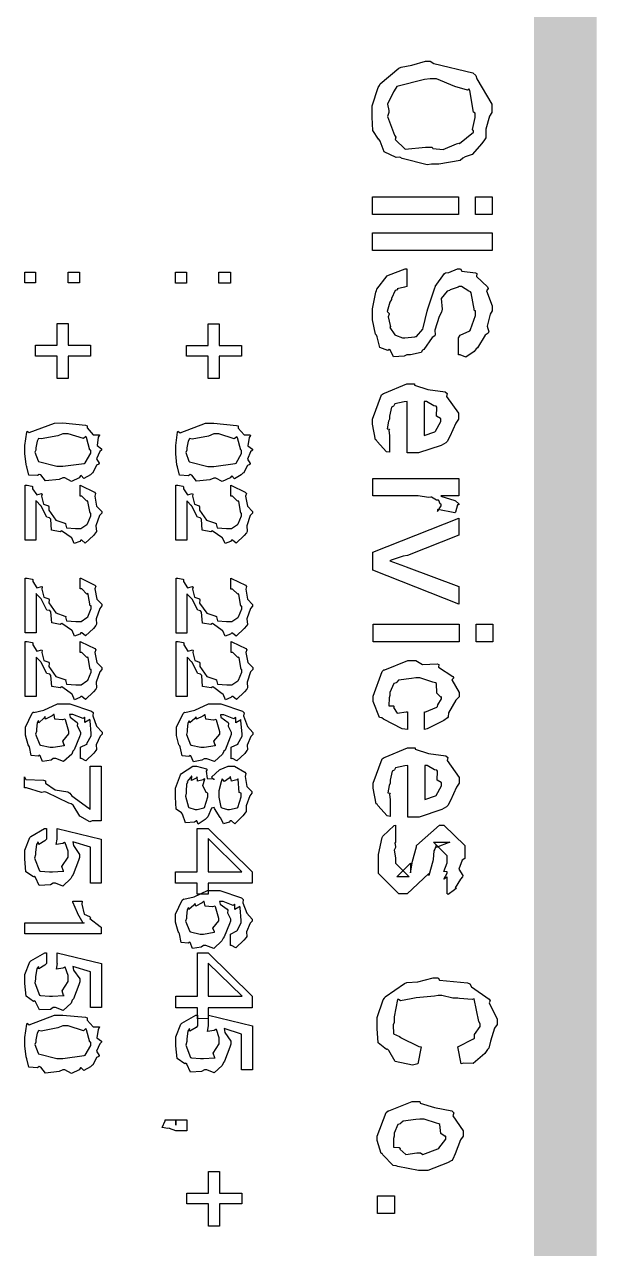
# Model space of a CAD drawing. Extents: x 0.1 to 11.6, y 0.3 to 16.2.
# Drawn here: x 1.7051 to 1.8883, y 0.8572 to 1.2494 of the extents above; entities that cross this region are included whole.
import ezdxf

# ---------------------------------------------------------------- set-up
doc = ezdxf.new("R2010")
doc.units = 0
doc.header["$MEASUREMENT"] = 0

msp = doc.modelspace()

# ---------------------------------------------------------------- linework, layer by layer
at = {"color": 0, "const_width": 0.02}
msp.add_lwpolyline([(1.87831, 0.513346), (1.87831, 4.18001)], dxfattribs=at)
at = {"color": 0}
for points in [[(1.83507, 1.23768), (1.83621, 1.23698), (1.84874, 1.23389), (1.84961, 1.23313), (1.84999, 1.23204), (1.85482, 1.2239), (1.85482, 1.22119), (1.854, 1.22011), (1.85286, 1.21593), (1.85281, 1.21316), (1.85243, 1.21251), (1.85157, 1.21126), (1.84847, 1.20774), (1.84619, 1.20698), (1.84549, 1.20665), (1.84463, 1.20589), (1.83778, 1.2047), (1.8355, 1.2047), (1.8341, 1.20443), (1.82607, 1.20654), (1.82531, 1.20687), (1.82411, 1.20682), (1.82032, 1.20866), (1.81896, 1.21208), (1.81858, 1.21273), (1.81847, 1.21273), (1.81668, 1.21544), (1.8164, 1.21978), (1.8164, 1.22119), (1.8164, 1.22336), (1.81836, 1.22922), (1.81879, 1.22987), (1.81901, 1.23047), (1.82497, 1.23541), (1.82574, 1.23573), (1.82574, 1.23573), (1.82915, 1.23638), (1.83356, 1.23768), (1.83507, 1.23768)], [(1.83507, 1.23204), (1.83317, 1.23182), (1.82433, 1.22955), (1.824, 1.229), (1.82324, 1.22781), (1.8214, 1.22385), (1.82183, 1.2219), (1.82183, 1.22119), (1.82135, 1.21994), (1.82362, 1.21392), (1.824, 1.21338), (1.82383, 1.21257), (1.82704, 1.20947), (1.83356, 1.21012), (1.83572, 1.21012), (1.83583, 1.20974), (1.83919, 1.20942), (1.84343, 1.21121), (1.84418, 1.21142), (1.8444, 1.21126), (1.8489, 1.2149), (1.84896, 1.21533), (1.84864, 1.21577), (1.84939, 1.21967), (1.84939, 1.22098), (1.84896, 1.2213), (1.84776, 1.22824), (1.84744, 1.22879), (1.84694, 1.22835), (1.84293, 1.2296), (1.83703, 1.23204), (1.83507, 1.23204)], [(1.81651, 1.19423), (1.84407, 1.19423), (1.84407, 1.18858), (1.81651, 1.18858), (1.81651, 1.19423)], [(1.8495, 1.19423), (1.85493, 1.19423), (1.85493, 1.18858), (1.8495, 1.18858), (1.8495, 1.19423)], [(1.81651, 1.18267), (1.85493, 1.18267), (1.85493, 1.17703), (1.81651, 1.17703), (1.81651, 1.18267)], [(1.70514, 1.17008), (1.70861, 1.17008), (1.70861, 1.16661), (1.70514, 1.16661), (1.70514, 1.17008)], [(1.71903, 1.17008), (1.72271, 1.17008), (1.72271, 1.16661), (1.71903, 1.16661), (1.71903, 1.17008)], [(1.75347, 1.17003), (1.75694, 1.17003), (1.75694, 1.16656), (1.75347, 1.16656), (1.75347, 1.17003)], [(1.76736, 1.17003), (1.77106, 1.17003), (1.77106, 1.16656), (1.76736, 1.16656), (1.76736, 1.17003)], [(1.82758, 1.17111), (1.82758, 1.16547), (1.82676, 1.16531), (1.82443, 1.16477), (1.82454, 1.16444), (1.82454, 1.16439), (1.82383, 1.16417), (1.82269, 1.16167), (1.8226, 1.16135), (1.82215, 1.16043), (1.82129, 1.1575), (1.82194, 1.15685), (1.82194, 1.15658), (1.82156, 1.15581), (1.82226, 1.15299), (1.82237, 1.15267), (1.82215, 1.15234), (1.82374, 1.15001), (1.82389, 1.14985), (1.82389, 1.14985), (1.82617, 1.14898), (1.82693, 1.14898), (1.82693, 1.14898), (1.83014, 1.14936), (1.8304, 1.14941), (1.83062, 1.14947), (1.83263, 1.15186), (1.83279, 1.15223), (1.83279, 1.15223), (1.8341, 1.15755), (1.83431, 1.15831), (1.83431, 1.15831), (1.83649, 1.16509), (1.83669, 1.16547), (1.83664, 1.16553), (1.83963, 1.1696), (1.83996, 1.16981), (1.83996, 1.16981), (1.84104, 1.16992), (1.84381, 1.17112), (1.84472, 1.17111), (1.84517, 1.17041), (1.8495, 1.16987), (1.84993, 1.1696), (1.84983, 1.16873), (1.8534, 1.16537), (1.85362, 1.16482), (1.85303, 1.16412), (1.85493, 1.15929), (1.85493, 1.15766), (1.85422, 1.15663), (1.85325, 1.15272), (1.85379, 1.15093), (1.85362, 1.1505), (1.8526, 1.14985), (1.85015, 1.14583), (1.84972, 1.14551), (1.84912, 1.14469), (1.8464, 1.14285), (1.84463, 1.14361), (1.84407, 1.14355), (1.84407, 1.14898), (1.84407, 1.14898), (1.84463, 1.14985), (1.84776, 1.15126), (1.84799, 1.15158), (1.84793, 1.15169), (1.8495, 1.1562), (1.8495, 1.15766), (1.84928, 1.15766), (1.84819, 1.16341), (1.84799, 1.16374), (1.84739, 1.16395), (1.84506, 1.16547), (1.84429, 1.16547), (1.84397, 1.16526), (1.84142, 1.16439), (1.84125, 1.16417), (1.84044, 1.16395), (1.83854, 1.16162), (1.83886, 1.1582), (1.83865, 1.15723), (1.83794, 1.15592), (1.83649, 1.15147), (1.83664, 1.14996), (1.83649, 1.14963), (1.83572, 1.14909), (1.83296, 1.14534), (1.83257, 1.14507), (1.83214, 1.14431), (1.82872, 1.14355), (1.82758, 1.14355), (1.82667, 1.14312), (1.82324, 1.14296), (1.82237, 1.14502), (1.82194, 1.14529), (1.8215, 1.14502), (1.8189, 1.14594), (1.81803, 1.14936), (1.81782, 1.14985), (1.81749, 1.15023), (1.81651, 1.15484), (1.81651, 1.15636), (1.81651, 1.15831), (1.8176, 1.16363), (1.81782, 1.16417), (1.81793, 1.16461), (1.82129, 1.16889), (1.82172, 1.16916), (1.82172, 1.16916), (1.82704, 1.17112), (1.82758, 1.17111)], [(1.70865, 1.14665), (1.7156, 1.14665), (1.7156, 1.15359), (1.71907, 1.15359), (1.71907, 1.14665), (1.72624, 1.14665), (1.72624, 1.14318), (1.71907, 1.14318), (1.71907, 1.13602), (1.7156, 1.13602), (1.7156, 1.14318), (1.70865, 1.14318), (1.70865, 1.14665)], [(1.757, 1.14659), (1.76394, 1.14659), (1.76394, 1.15354), (1.76742, 1.15353), (1.76742, 1.14659), (1.77458, 1.14659), (1.77458, 1.14312), (1.76742, 1.14312), (1.76742, 1.13596), (1.76394, 1.13596), (1.76394, 1.14312), (1.757, 1.14312), (1.757, 1.14659)], [(1.822, 1.11778), (1.822, 1.11236), (1.82107, 1.11252), (1.81808, 1.11583), (1.81787, 1.11626), (1.81754, 1.11637), (1.81657, 1.12137), (1.81657, 1.12299), (1.81657, 1.12299), (1.81944, 1.13075), (1.82004, 1.13124), (1.82036, 1.13129), (1.82758, 1.13428), (1.83003, 1.13428), (1.83003, 1.13384), (1.83425, 1.13248), (1.83979, 1.13178), (1.84044, 1.13124), (1.84022, 1.13026), (1.84412, 1.12484), (1.84412, 1.12299), (1.84326, 1.12174), (1.84136, 1.11746), (1.84044, 1.11578), (1.84, 1.1154), (1.83854, 1.11458), (1.83132, 1.11214), (1.82894, 1.11214), (1.82861, 1.11214), (1.82785, 1.11214), (1.82764, 1.11214), (1.82764, 1.12863), (1.82667, 1.12853), (1.82374, 1.12793), (1.8234, 1.12728), (1.82329, 1.12712), (1.8226, 1.12679), (1.822, 1.12397), (1.822, 1.12299), (1.82172, 1.12229), (1.82129, 1.11985), (1.822, 1.11979), (1.822, 1.11974), (1.82178, 1.11936), (1.822, 1.11778), (1.822, 1.11778)], [(1.83306, 1.12863), (1.83306, 1.11778), (1.83306, 1.11778), (1.83653, 1.11892), (1.83675, 1.11909), (1.83675, 1.11909), (1.83849, 1.12218), (1.83849, 1.12321), (1.83838, 1.12315), (1.83708, 1.12392), (1.83718, 1.12684), (1.83697, 1.12712), (1.83615, 1.12728), (1.83382, 1.12863), (1.83306, 1.12863)], [(1.71739, 1.12175), (1.71739, 1.12175), (1.72461, 1.12104), (1.72521, 1.12088), (1.72521, 1.12017), (1.72711, 1.118), (1.72906, 1.118), (1.72911, 1.11784), (1.72868, 1.11719), (1.72831, 1.11448), (1.72976, 1.11344), (1.72976, 1.11306), (1.72917, 1.11258), (1.72819, 1.11024), (1.729, 1.10883), (1.72889, 1.10851), (1.72819, 1.10818), (1.72694, 1.10574), (1.72672, 1.10568), (1.72618, 1.10514), (1.72407, 1.10395), (1.72319, 1.10487), (1.72304, 1.10482), (1.7226, 1.10422), (1.72011, 1.10303), (1.71804, 1.10417), (1.71739, 1.10417), (1.71615, 1.10362), (1.71186, 1.10319), (1.71035, 1.10509), (1.70979, 1.10525), (1.70925, 1.10487), (1.70643, 1.10503), (1.70578, 1.10775), (1.70568, 1.10807), (1.70557, 1.1084), (1.70524, 1.11193), (1.70524, 1.11306), (1.70524, 1.11458), (1.70578, 1.11882), (1.70589, 1.11914), (1.7066, 1.11865), (1.71468, 1.12174), (1.71739, 1.12175)], [(1.71739, 1.11827), (1.71571, 1.11762), (1.71039, 1.11664), (1.70958, 1.11681), (1.70958, 1.11675), (1.70915, 1.11594), (1.70871, 1.11382), (1.70871, 1.11306), (1.70844, 1.11236), (1.70942, 1.10959), (1.70958, 1.10938), (1.70958, 1.10938), (1.71544, 1.10786), (1.71739, 1.10786), (1.71739, 1.10786), (1.72424, 1.10878), (1.72456, 1.10894), (1.72456, 1.10894), (1.72629, 1.11203), (1.72629, 1.11306), (1.72601, 1.11306), (1.72499, 1.11708), (1.72478, 1.1174), (1.72396, 1.11675), (1.71903, 1.11827), (1.71739, 1.11827)], [(1.76574, 1.12169), (1.76574, 1.12169), (1.77294, 1.12098), (1.77354, 1.12082), (1.77354, 1.12012), (1.77544, 1.11795), (1.7774, 1.11795), (1.77746, 1.11778), (1.77701, 1.11713), (1.77664, 1.11442), (1.7781, 1.11339), (1.7781, 1.11301), (1.7775, 1.11252), (1.77653, 1.11019), (1.77735, 1.10878), (1.77724, 1.10845), (1.77653, 1.10813), (1.77528, 1.10568), (1.77507, 1.10563), (1.77453, 1.10509), (1.7724, 1.1039), (1.77154, 1.10482), (1.77138, 1.10476), (1.77094, 1.10417), (1.76844, 1.10297), (1.76639, 1.10411), (1.76574, 1.10411), (1.76449, 1.10357), (1.76019, 1.10314), (1.75868, 1.10503), (1.75814, 1.1052), (1.7576, 1.10482), (1.75478, 1.10498), (1.75412, 1.10769), (1.75401, 1.10802), (1.7539, 1.10834), (1.75358, 1.11187), (1.75358, 1.11301), (1.75358, 1.11453), (1.75412, 1.11876), (1.75424, 1.11909), (1.75493, 1.1186), (1.76303, 1.12169), (1.76574, 1.12169)], [(1.76574, 1.11822), (1.76406, 1.11757), (1.75874, 1.11659), (1.75792, 1.11675), (1.75792, 1.1167), (1.75749, 1.11589), (1.75706, 1.11377), (1.75706, 1.11301), (1.75678, 1.1123), (1.75776, 1.10954), (1.75792, 1.10932), (1.75792, 1.10932), (1.76378, 1.1078), (1.76574, 1.1078), (1.76574, 1.1078), (1.77257, 1.10873), (1.77289, 1.10888), (1.77289, 1.10888), (1.77463, 1.11198), (1.77463, 1.11301), (1.77436, 1.11301), (1.77333, 1.11702), (1.77311, 1.11735), (1.77229, 1.1167), (1.76736, 1.11822), (1.76574, 1.11822)], [(1.81662, 1.104), (1.84418, 1.104), (1.84418, 1.09836), (1.83854, 1.09836), (1.83849, 1.09831), (1.84289, 1.09695), (1.8431, 1.09684), (1.8431, 1.09684), (1.84418, 1.09586), (1.84418, 1.09554), (1.84375, 1.09549), (1.8431, 1.09315), (1.84289, 1.09293), (1.83746, 1.09402), (1.8374, 1.09391), (1.83735, 1.09337), (1.83854, 1.09516), (1.83854, 1.09576), (1.83826, 1.09581), (1.83778, 1.09695), (1.83768, 1.09706), (1.83708, 1.09706), (1.8355, 1.09793), (1.83529, 1.09793), (1.83453, 1.09782), (1.83117, 1.09836), (1.83008, 1.09836), (1.81662, 1.09836), (1.81662, 1.104)], [(1.70876, 1.0842), (1.70529, 1.0842), (1.70529, 1.10178), (1.70589, 1.10178), (1.70746, 1.10145), (1.70768, 1.10135), (1.70768, 1.10069), (1.70899, 1.09869), (1.71056, 1.09912), (1.71072, 1.09896), (1.71056, 1.09825), (1.71121, 1.0957), (1.71278, 1.09516), (1.71289, 1.09483), (1.71283, 1.0938), (1.71511, 1.0906), (1.71799, 1.08963), (1.71832, 1.08941), (1.71821, 1.08941), (1.71853, 1.08811), (1.72146, 1.08789), (1.72244, 1.08789), (1.72314, 1.08789), (1.72504, 1.08919), (1.72526, 1.08941), (1.72526, 1.08941), (1.72635, 1.09201), (1.72635, 1.09288), (1.72607, 1.09288), (1.72542, 1.09657), (1.72526, 1.09679), (1.72504, 1.09668), (1.72342, 1.09831), (1.72287, 1.09831), (1.72287, 1.10178), (1.72308, 1.10173), (1.72754, 1.09956), (1.72786, 1.09918), (1.7276, 1.09831), (1.72819, 1.09505), (1.72982, 1.09343), (1.72982, 1.09288), (1.72911, 1.09207), (1.72797, 1.08876), (1.72814, 1.08697), (1.72786, 1.08659), (1.72715, 1.08567), (1.72456, 1.08328), (1.72342, 1.0842), (1.72308, 1.0842), (1.72276, 1.08382), (1.72103, 1.08317), (1.72026, 1.08496), (1.72006, 1.08507), (1.72006, 1.08507), (1.71729, 1.08702), (1.71701, 1.08724), (1.71647, 1.08692), (1.71376, 1.0874), (1.71349, 1.09093), (1.71311, 1.09136), (1.71224, 1.09152), (1.71039, 1.09511), (1.71029, 1.09527), (1.71024, 1.09527), (1.70888, 1.09668), (1.70876, 1.09679), (1.70876, 1.0842)], [(1.75706, 1.0842), (1.75358, 1.0842), (1.75358, 1.10178), (1.75418, 1.10178), (1.75575, 1.10145), (1.75597, 1.10134), (1.75597, 1.10069), (1.75726, 1.09869), (1.75885, 1.09912), (1.759, 1.09896), (1.75885, 1.09825), (1.7595, 1.0957), (1.76107, 1.09516), (1.76118, 1.09483), (1.76113, 1.0938), (1.7634, 1.0906), (1.76628, 1.08963), (1.7666, 1.08941), (1.76649, 1.08941), (1.76682, 1.08811), (1.76975, 1.08789), (1.77072, 1.08789), (1.77143, 1.08789), (1.77333, 1.08919), (1.77354, 1.08941), (1.77354, 1.08941), (1.77463, 1.09201), (1.77463, 1.09288), (1.77436, 1.09288), (1.77371, 1.09657), (1.77354, 1.09679), (1.77333, 1.09668), (1.77171, 1.09831), (1.77115, 1.09831), (1.77115, 1.10178), (1.77138, 1.10172), (1.77582, 1.09955), (1.77615, 1.09917), (1.77587, 1.09831), (1.77647, 1.09505), (1.7781, 1.09342), (1.7781, 1.09288), (1.7774, 1.09207), (1.77626, 1.08876), (1.77642, 1.08697), (1.77615, 1.08659), (1.77544, 1.08567), (1.77285, 1.08328), (1.77169, 1.0842), (1.77138, 1.0842), (1.77106, 1.08382), (1.76932, 1.08317), (1.76856, 1.08496), (1.76833, 1.08507), (1.76833, 1.08507), (1.76557, 1.08702), (1.76531, 1.08724), (1.76476, 1.08691), (1.76204, 1.0874), (1.76178, 1.09093), (1.76139, 1.09136), (1.76053, 1.09152), (1.75868, 1.0951), (1.75857, 1.09527), (1.75851, 1.09527), (1.75717, 1.09668), (1.75706, 1.09679), (1.75706, 1.0842)], [(1.81668, 1.0804), (1.84424, 1.09125), (1.84424, 1.08583), (1.82775, 1.07932), (1.82633, 1.07905), (1.82254, 1.07775), (1.8221, 1.07758), (1.8221, 1.07758), (1.82676, 1.07584), (1.82731, 1.07563), (1.84424, 1.06934), (1.84424, 1.06369), (1.81668, 1.07454), (1.81668, 1.0804)], [(1.70882, 1.05447), (1.70535, 1.05447), (1.70535, 1.07205), (1.70594, 1.07205), (1.70751, 1.07172), (1.70774, 1.07162), (1.70774, 1.07096), (1.70904, 1.06896), (1.71061, 1.06939), (1.71078, 1.06923), (1.71061, 1.06852), (1.71126, 1.06597), (1.71283, 1.06543), (1.71294, 1.0651), (1.71289, 1.06407), (1.71517, 1.06087), (1.71804, 1.0599), (1.71838, 1.05968), (1.71826, 1.05968), (1.71858, 1.05838), (1.72151, 1.05816), (1.7225, 1.05816), (1.72319, 1.05816), (1.7251, 1.05946), (1.72532, 1.05968), (1.72532, 1.05968), (1.7264, 1.06228), (1.7264, 1.06315), (1.72612, 1.06315), (1.72547, 1.06684), (1.72532, 1.06706), (1.7251, 1.06695), (1.72347, 1.06858), (1.72293, 1.06858), (1.72293, 1.07205), (1.72314, 1.07199), (1.7276, 1.06982), (1.72792, 1.06944), (1.72765, 1.06858), (1.72825, 1.06532), (1.72988, 1.06369), (1.72988, 1.06315), (1.72917, 1.06234), (1.72803, 1.05903), (1.72819, 1.05724), (1.72792, 1.05686), (1.72721, 1.05593), (1.72461, 1.05355), (1.72347, 1.05447), (1.72314, 1.05447), (1.72282, 1.05409), (1.72108, 1.05344), (1.72032, 1.05523), (1.72011, 1.05534), (1.72011, 1.05534), (1.71733, 1.05729), (1.71707, 1.05751), (1.71653, 1.05718), (1.71382, 1.05767), (1.71354, 1.0612), (1.71317, 1.06163), (1.71229, 1.06179), (1.71044, 1.06537), (1.71035, 1.06554), (1.71029, 1.06554), (1.70893, 1.06695), (1.70882, 1.06706), (1.70882, 1.05447)], [(1.75711, 1.05442), (1.75364, 1.05442), (1.75364, 1.07199), (1.75424, 1.07199), (1.75581, 1.07167), (1.75603, 1.07156), (1.75603, 1.07091), (1.75732, 1.0689), (1.7589, 1.06933), (1.75906, 1.06917), (1.7589, 1.06847), (1.75956, 1.06592), (1.76113, 1.06538), (1.76124, 1.06505), (1.76118, 1.06402), (1.76346, 1.06082), (1.76633, 1.05984), (1.76665, 1.05962), (1.76654, 1.05962), (1.76687, 1.05832), (1.76981, 1.05811), (1.77078, 1.0581), (1.77149, 1.0581), (1.77339, 1.05941), (1.7736, 1.05962), (1.7736, 1.05962), (1.77468, 1.06223), (1.77468, 1.0631), (1.77442, 1.0631), (1.77376, 1.06678), (1.7736, 1.067), (1.77339, 1.06689), (1.77175, 1.06852), (1.77121, 1.06852), (1.77121, 1.07199), (1.77143, 1.07194), (1.77587, 1.06977), (1.77621, 1.06939), (1.77593, 1.06852), (1.77653, 1.06527), (1.77815, 1.06364), (1.77815, 1.0631), (1.77746, 1.06228), (1.77632, 1.05897), (1.77647, 1.05718), (1.77621, 1.0568), (1.7755, 1.05588), (1.77289, 1.05349), (1.77175, 1.05442), (1.77143, 1.05442), (1.77111, 1.05403), (1.76937, 1.05339), (1.76861, 1.05518), (1.76839, 1.05528), (1.76839, 1.05528), (1.76563, 1.05724), (1.76535, 1.05745), (1.76481, 1.05713), (1.7621, 1.05762), (1.76183, 1.06114), (1.76144, 1.06158), (1.76058, 1.06174), (1.75874, 1.06532), (1.75863, 1.06548), (1.75857, 1.06548), (1.75722, 1.06689), (1.75711, 1.067), (1.75711, 1.05442)], [(1.81674, 1.05724), (1.84429, 1.05724), (1.84429, 1.05159), (1.81674, 1.05159), (1.81674, 1.05724)], [(1.84972, 1.05724), (1.85514, 1.05724), (1.85514, 1.05159), (1.84972, 1.05159), (1.84972, 1.05724)], [(1.70882, 1.03413), (1.70535, 1.03413), (1.70535, 1.0517), (1.70594, 1.0517), (1.70751, 1.05138), (1.70774, 1.05127), (1.70774, 1.05062), (1.70904, 1.04861), (1.71061, 1.04904), (1.71078, 1.04888), (1.71061, 1.04817), (1.71126, 1.04563), (1.71283, 1.04508), (1.71294, 1.04476), (1.71289, 1.04373), (1.71517, 1.04053), (1.71804, 1.03955), (1.71838, 1.03933), (1.71826, 1.03933), (1.71858, 1.03803), (1.72151, 1.03781), (1.7225, 1.03782), (1.72319, 1.03782), (1.7251, 1.03912), (1.72532, 1.03933), (1.72532, 1.03933), (1.7264, 1.04194), (1.7264, 1.04281), (1.72612, 1.0428), (1.72547, 1.0465), (1.72532, 1.04671), (1.7251, 1.0466), (1.72347, 1.04823), (1.72293, 1.04823), (1.72293, 1.0517), (1.72314, 1.05165), (1.7276, 1.04948), (1.72792, 1.0491), (1.72765, 1.04823), (1.72825, 1.04498), (1.72988, 1.04335), (1.72988, 1.04281), (1.72917, 1.04199), (1.72803, 1.03868), (1.72819, 1.03689), (1.72792, 1.03651), (1.72721, 1.03559), (1.72461, 1.0332), (1.72347, 1.03413), (1.72314, 1.03413), (1.72282, 1.03375), (1.72108, 1.03309), (1.72032, 1.03488), (1.72011, 1.03499), (1.72011, 1.03499), (1.71733, 1.03695), (1.71707, 1.03716), (1.71653, 1.03684), (1.71382, 1.03733), (1.71354, 1.04085), (1.71317, 1.04129), (1.71229, 1.04145), (1.71044, 1.04503), (1.71035, 1.04519), (1.71029, 1.04519), (1.70893, 1.04661), (1.70882, 1.04671), (1.70882, 1.03413)], [(1.75717, 1.03413), (1.75369, 1.03412), (1.75369, 1.0517), (1.75429, 1.0517), (1.75586, 1.05137), (1.75607, 1.05127), (1.75608, 1.05062), (1.75737, 1.04861), (1.75896, 1.04904), (1.75911, 1.04888), (1.75896, 1.04817), (1.7596, 1.04563), (1.76118, 1.04508), (1.76129, 1.04476), (1.76124, 1.04373), (1.76351, 1.04053), (1.76639, 1.03955), (1.76671, 1.03933), (1.7666, 1.03933), (1.76693, 1.03803), (1.76986, 1.03781), (1.77083, 1.03781), (1.77154, 1.03781), (1.77344, 1.03912), (1.77365, 1.03933), (1.77365, 1.03933), (1.77474, 1.04194), (1.77474, 1.0428), (1.77447, 1.0428), (1.77382, 1.04649), (1.77365, 1.04671), (1.77344, 1.0466), (1.77181, 1.04823), (1.77126, 1.04823), (1.77126, 1.0517), (1.77149, 1.05165), (1.77593, 1.04948), (1.77626, 1.0491), (1.77599, 1.04823), (1.77658, 1.04497), (1.77821, 1.04335), (1.77821, 1.0428), (1.7775, 1.04199), (1.77636, 1.03868), (1.77653, 1.03689), (1.77626, 1.03651), (1.77556, 1.03559), (1.77294, 1.0332), (1.77181, 1.03412), (1.77149, 1.03412), (1.77115, 1.03374), (1.76942, 1.03309), (1.76867, 1.03488), (1.76844, 1.03499), (1.76844, 1.03499), (1.76568, 1.03694), (1.7654, 1.03716), (1.76486, 1.03684), (1.76215, 1.03733), (1.76188, 1.04085), (1.7615, 1.04128), (1.76064, 1.04145), (1.75879, 1.04503), (1.75868, 1.04519), (1.75863, 1.04519), (1.75726, 1.0466), (1.75717, 1.04671), (1.75717, 1.03413)], [(1.82781, 1.02919), (1.82781, 1.02354), (1.82601, 1.02371), (1.82004, 1.0268), (1.81956, 1.02723), (1.81885, 1.0274), (1.81674, 1.0325), (1.81674, 1.03418), (1.81674, 1.03418), (1.81961, 1.0421), (1.82021, 1.04264), (1.82047, 1.0427), (1.8279, 1.04568), (1.8304, 1.04568), (1.8304, 1.04568), (1.83257, 1.04432), (1.83724, 1.04459), (1.83778, 1.04438), (1.83772, 1.04356), (1.84229, 1.04053), (1.84256, 1.04004), (1.84201, 1.03949), (1.84429, 1.03537), (1.84429, 1.03396), (1.84326, 1.03288), (1.84088, 1.02892), (1.84082, 1.02756), (1.8406, 1.02723), (1.83942, 1.02647), (1.8341, 1.02371), (1.83322, 1.02355), (1.83322, 1.02919), (1.83328, 1.02908), (1.83712, 1.03071), (1.83735, 1.03092), (1.83735, 1.03092), (1.83746, 1.03141), (1.83865, 1.03336), (1.83865, 1.03396), (1.83849, 1.03391), (1.83712, 1.03521), (1.83703, 1.03825), (1.83669, 1.03852), (1.83583, 1.03868), (1.83176, 1.04004), (1.8304, 1.04004), (1.829, 1.03988), (1.82493, 1.03933), (1.82433, 1.03874), (1.82411, 1.03852), (1.82335, 1.03825), (1.82215, 1.03537), (1.82215, 1.03439), (1.82189, 1.03364), (1.82178, 1.03109), (1.82324, 1.03114), (1.82346, 1.03092), (1.82329, 1.03054), (1.82443, 1.02881), (1.82731, 1.02924), (1.82781, 1.02919)], [(1.72299, 1.01422), (1.72299, 1.0179), (1.72299, 1.0179), (1.72504, 1.01888), (1.72515, 1.01899), (1.7251, 1.01904), (1.72646, 1.02149), (1.72646, 1.02225), (1.72646, 1.02225), (1.72607, 1.02631), (1.72601, 1.0268), (1.72569, 1.02648), (1.72439, 1.02577), (1.72444, 1.02734), (1.72428, 1.02745), (1.72385, 1.02702), (1.7206, 1.02832), (1.71951, 1.02832), (1.71967, 1.02751), (1.72194, 1.02582), (1.72211, 1.0255), (1.722, 1.02469), (1.72299, 1.02273), (1.72299, 1.02203), (1.72265, 1.02116), (1.72097, 1.01698), (1.7206, 1.0166), (1.72021, 1.01568), (1.71761, 1.01329), (1.71511, 1.01422), (1.71431, 1.01421), (1.7136, 1.01373), (1.71083, 1.01324), (1.71007, 1.01514), (1.70975, 1.0153), (1.70942, 1.01497), (1.70725, 1.01519), (1.70665, 1.01801), (1.70649, 1.01834), (1.70622, 1.01866), (1.7054, 1.0217), (1.7054, 1.02268), (1.7054, 1.02431), (1.70757, 1.02875), (1.70801, 1.02919), (1.70806, 1.02902), (1.71132, 1.02978), (1.71565, 1.03179), (1.71713, 1.03179), (1.71963, 1.03179), (1.72657, 1.02946), (1.72711, 1.02897), (1.72694, 1.02794), (1.72819, 1.02458), (1.72993, 1.02268), (1.72993, 1.02203), (1.72928, 1.02138), (1.72808, 1.01861), (1.72819, 1.01709), (1.72797, 1.01682), (1.72726, 1.0159), (1.72472, 1.01351), (1.72336, 1.01427), (1.72299, 1.01422)], [(1.77132, 1.01416), (1.77132, 1.01785), (1.77132, 1.01785), (1.77339, 1.01883), (1.77349, 1.01893), (1.77343, 1.01899), (1.77479, 1.02143), (1.77479, 1.02219), (1.77479, 1.02219), (1.77442, 1.02626), (1.77436, 1.02675), (1.77403, 1.02642), (1.77274, 1.02572), (1.77279, 1.02729), (1.77262, 1.0274), (1.77219, 1.02696), (1.76893, 1.02827), (1.76785, 1.02827), (1.76801, 1.02745), (1.77029, 1.02577), (1.77046, 1.02544), (1.77035, 1.02463), (1.77132, 1.02268), (1.77132, 1.02197), (1.771, 1.0211), (1.76932, 1.01693), (1.76893, 1.01655), (1.76856, 1.01563), (1.76594, 1.01324), (1.76346, 1.01416), (1.76264, 1.01416), (1.76193, 1.01367), (1.75917, 1.01318), (1.7584, 1.01508), (1.75808, 1.01525), (1.75776, 1.01492), (1.75558, 1.01514), (1.75499, 1.01796), (1.75483, 1.01828), (1.75456, 1.01861), (1.75375, 1.02165), (1.75375, 1.02262), (1.75375, 1.02425), (1.75592, 1.0287), (1.75635, 1.02914), (1.7564, 1.02897), (1.75965, 1.02973), (1.764, 1.03174), (1.76546, 1.03174), (1.76796, 1.03174), (1.7749, 1.02941), (1.77544, 1.02892), (1.77528, 1.02789), (1.77653, 1.02452), (1.77826, 1.02262), (1.77826, 1.02197), (1.77761, 1.02132), (1.77642, 1.01855), (1.77653, 1.01704), (1.77632, 1.01677), (1.77561, 1.01584), (1.77306, 1.01346), (1.77169, 1.01422), (1.77132, 1.01416)], [(1.71451, 1.02832), (1.71392, 1.02789), (1.71186, 1.02686), (1.71169, 1.02767), (1.71169, 1.02767), (1.71126, 1.02713), (1.70969, 1.02572), (1.70953, 1.02637), (1.70953, 1.02637), (1.7091, 1.02566), (1.70888, 1.0236), (1.70888, 1.0229), (1.70861, 1.02203), (1.70996, 1.01866), (1.71018, 1.01855), (1.71018, 1.01855), (1.71326, 1.0179), (1.71431, 1.0179), (1.71431, 1.0179), (1.71778, 1.01845), (1.71799, 1.01855), (1.71783, 1.01855), (1.71733, 1.0198), (1.71929, 1.02214), (1.71929, 1.02289), (1.71929, 1.02289), (1.71821, 1.02658), (1.71799, 1.0268), (1.71729, 1.02658), (1.71485, 1.02686), (1.71457, 1.02832), (1.71451, 1.02832)], [(1.76286, 1.02827), (1.76226, 1.02783), (1.76019, 1.0268), (1.76004, 1.02762), (1.76004, 1.02762), (1.7596, 1.02707), (1.75803, 1.02566), (1.75786, 1.02631), (1.75786, 1.02631), (1.75743, 1.02561), (1.75722, 1.02355), (1.75722, 1.02284), (1.75694, 1.02197), (1.75831, 1.01861), (1.75851, 1.0185), (1.75851, 1.0185), (1.76161, 1.01785), (1.76264, 1.01785), (1.76264, 1.01785), (1.76611, 1.01839), (1.76633, 1.0185), (1.76617, 1.0185), (1.76568, 1.01975), (1.76764, 1.02208), (1.76764, 1.02284), (1.76764, 1.02284), (1.76654, 1.02653), (1.76633, 1.02675), (1.76563, 1.02653), (1.76318, 1.0268), (1.76292, 1.02827), (1.76286, 1.02827)], [(1.82221, 1.00114), (1.82221, 0.995711), (1.82129, 0.995876), (1.81831, 0.999186), (1.81808, 0.999618), (1.81776, 0.999726), (1.81679, 1.00472), (1.81679, 1.00635), (1.81679, 1.00635), (1.81967, 1.0141), (1.82026, 1.01459), (1.82058, 1.01465), (1.82781, 1.01763), (1.83024, 1.01763), (1.83024, 1.0172), (1.83447, 1.01584), (1.84, 1.01513), (1.84065, 1.01459), (1.84044, 1.01362), (1.84435, 1.00819), (1.84435, 1.00635), (1.84347, 1.0051), (1.84158, 1.00081), (1.84065, 0.999131), (1.84022, 0.99875), (1.83876, 0.997935), (1.83154, 0.995496), (1.82915, 0.995497), (1.82883, 0.995497), (1.82807, 0.995497), (1.82785, 0.995496), (1.82785, 1.01199), (1.82688, 1.01188), (1.82394, 1.01128), (1.82362, 1.01063), (1.82351, 1.01047), (1.82281, 1.01014), (1.82221, 1.00732), (1.82221, 1.00635), (1.82194, 1.00564), (1.8215, 1.0032), (1.82221, 1.00314), (1.82221, 1.00309), (1.822, 1.00271), (1.82221, 1.00114), (1.82221, 1.00114)], [(1.83328, 1.01199), (1.83328, 1.00114), (1.83328, 1.00114), (1.83675, 1.00228), (1.83697, 1.00244), (1.83697, 1.00244), (1.83871, 1.00553), (1.83871, 1.00656), (1.8386, 1.00651), (1.83729, 1.00727), (1.8374, 1.0102), (1.83718, 1.01047), (1.83637, 1.01063), (1.83404, 1.01199), (1.83328, 1.01199)], [(1.72612, 1.01183), (1.7296, 1.01183), (1.7296, 0.994249), (1.72678, 0.994249), (1.72597, 0.993978), (1.72276, 0.995768), (1.72071, 0.99924), (1.72006, 0.999675), (1.71924, 0.999946), (1.71229, 1.00336), (1.71158, 1.00358), (1.71056, 1.00331), (1.70568, 1.00488), (1.70508, 1.00488), (1.70508, 1.00836), (1.70551, 1.00749), (1.71115, 1.00727), (1.71181, 1.00705), (1.71186, 1.00629), (1.71496, 1.00423), (1.71897, 1.00358), (1.71963, 1.00314), (1.72021, 1.00228), (1.72569, 0.998371), (1.72612, 0.997936), (1.72612, 1.01183)], [(1.76579, 1.00749), (1.76568, 1.00749), (1.76503, 1.00825), (1.76753, 1.01058), (1.76774, 1.01074), (1.76774, 1.01074), (1.77035, 1.01183), (1.77121, 1.01183), (1.7724, 1.01183), (1.77567, 1.00987), (1.77599, 1.00944), (1.77572, 1.00852), (1.77632, 1.00526), (1.77794, 1.00369), (1.77794, 1.00314), (1.77724, 1.00233), (1.77604, 0.999024), (1.77604, 0.997233), (1.77576, 0.996851), (1.77507, 0.995875), (1.77251, 0.993326), (1.77138, 0.994251), (1.771, 0.994249), (1.77067, 0.993869), (1.76882, 0.993274), (1.76796, 0.995171), (1.76774, 0.995335), (1.76774, 0.995335), (1.7659, 0.998264), (1.76579, 0.998589), (1.76503, 0.998372), (1.76383, 0.995551), (1.76361, 0.995335), (1.76297, 0.994738), (1.76069, 0.993164), (1.76025, 0.994249), (1.76014, 0.994249), (1.75956, 0.993814), (1.75667, 0.99365), (1.75569, 0.996418), (1.75538, 0.996853), (1.75538, 0.996853), (1.75364, 0.998047), (1.75342, 1.0019), (1.75342, 1.00315), (1.75342, 1.00472), (1.75504, 1.00906), (1.75538, 1.00944), (1.75538, 1.00944), (1.75896, 1.01183), (1.76014, 1.01183), (1.76014, 1.01183), (1.7634, 1.01096), (1.76361, 1.01074), (1.76329, 1.0102), (1.76361, 1.00781), (1.76574, 1.00771), (1.76579, 1.00749)], [(1.76036, 1.00835), (1.76004, 1.00798), (1.75857, 1.00716), (1.75868, 1.00857), (1.75863, 1.00857), (1.75831, 1.00814), (1.75717, 1.00689), (1.75732, 1.00667), (1.75732, 1.00662), (1.757, 1.00586), (1.75689, 1.00385), (1.75689, 1.00315), (1.75662, 1.00217), (1.7576, 0.998696), (1.75776, 0.998588), (1.75776, 0.998588), (1.75971, 0.997936), (1.76036, 0.997936), (1.76036, 0.997936), (1.76258, 0.998479), (1.76275, 0.998589), (1.76275, 0.998589), (1.76383, 1.00201), (1.76383, 1.00315), (1.76329, 1.00331), (1.76221, 1.00559), (1.76286, 1.00765), (1.76275, 1.00771), (1.76232, 1.00738), (1.76053, 1.007), (1.76036, 1.00835), (1.76036, 1.00835)], [(1.771, 1.00836), (1.77067, 1.00792), (1.7691, 1.00689), (1.76839, 1.00776), (1.76839, 1.00771), (1.76813, 1.00678), (1.76731, 1.0039), (1.76731, 1.00293), (1.76731, 1.00184), (1.76801, 0.998696), (1.76818, 0.998588), (1.76828, 0.998425), (1.77012, 0.997936), (1.77078, 0.997936), (1.77078, 0.997936), (1.77317, 0.998479), (1.77339, 0.998589), (1.77339, 0.998589), (1.77447, 1.00201), (1.77447, 1.00315), (1.77388, 1.00336), (1.77354, 1.0076), (1.77339, 1.00771), (1.77306, 1.00738), (1.77143, 1.007), (1.77111, 1.00836), (1.771, 1.00836)], [(1.82394, 0.99284), (1.82394, 0.987414), (1.82374, 0.98714), (1.82394, 0.986057), (1.82394, 0.985678), (1.82351, 0.984918), (1.82394, 0.982422), (1.82394, 0.981554), (1.82394, 0.980686), (1.82829, 0.976344), (1.82676, 0.976344), (1.82437, 0.976344), (1.82872, 0.980685), (1.82872, 0.977646), (1.82937, 0.981338), (1.83068, 0.985893), (1.83068, 0.986326), (1.83806, 0.992839), (1.83936, 0.992839), (1.84608, 0.986328), (1.84608, 0.982206), (1.84532, 0.981715), (1.84418, 0.978731), (1.84554, 0.976778), (1.84543, 0.976346), (1.84472, 0.975585), (1.84299, 0.972765), (1.84347, 0.972657), (1.84347, 0.972657), (1.84278, 0.972168), (1.84076, 0.970649), (1.8405, 0.970975), (1.84044, 0.970918), (1.84044, 0.976344), (1.84022, 0.976126), (1.83942, 0.975532), (1.84044, 0.977483), (1.84044, 0.978081), (1.84033, 0.977971), (1.83942, 0.978081), (1.84044, 0.980847), (1.84044, 0.981769), (1.84044, 0.983071), (1.8361, 0.987414), (1.83826, 0.987411), (1.84131, 0.987411), (1.83697, 0.985678), (1.83697, 0.986328), (1.83653, 0.985242), (1.83615, 0.984646), (1.83599, 0.981878), (1.83589, 0.981338), (1.83458, 0.976778), (1.83458, 0.977429), (1.82764, 0.970918), (1.82721, 0.970921), (1.82503, 0.970921), (1.81853, 0.977431), (1.81853, 0.981553), (1.81853, 0.983507), (1.81961, 0.988932), (1.81982, 0.989365), (1.81982, 0.989365), (1.82351, 0.992731), (1.82394, 0.99284)], [(1.71208, 0.991863), (1.71208, 0.98839), (1.71158, 0.987901), (1.70964, 0.986708), (1.70947, 0.987524), (1.70947, 0.987524), (1.70893, 0.986708), (1.70861, 0.984267), (1.70861, 0.983399), (1.70833, 0.98226), (1.70985, 0.978246), (1.71012, 0.97819), (1.71012, 0.97819), (1.71306, 0.977974), (1.71403, 0.977974), (1.71403, 0.977974), (1.7175, 0.978192), (1.71772, 0.97819), (1.71756, 0.97819), (1.71707, 0.979656), (1.71903, 0.982639), (1.71903, 0.983615), (1.71903, 0.984538), (1.7181, 0.98725), (1.71793, 0.987304), (1.71733, 0.986981), (1.71528, 0.986656), (1.7156, 0.988392), (1.71556, 0.988392), (1.71556, 0.991864), (1.72965, 0.98839), (1.72965, 0.974283), (1.72618, 0.974283), (1.72618, 0.985786), (1.72054, 0.987522), (1.72076, 0.986328), (1.72271, 0.983507), (1.72271, 0.982531), (1.72239, 0.981608), (1.72071, 0.977103), (1.72032, 0.976672), (1.71994, 0.975749), (1.71739, 0.973361), (1.715, 0.974283), (1.71425, 0.974283), (1.71337, 0.973743), (1.70979, 0.973581), (1.70861, 0.976129), (1.70817, 0.976453), (1.70796, 0.976293), (1.70551, 0.977974), (1.70514, 0.982044), (1.70514, 0.983399), (1.70514, 0.984865), (1.70676, 0.988933), (1.70708, 0.989258), (1.70708, 0.989258), (1.71153, 0.99181), (1.71208, 0.991863)], [(1.75347, 0.977975), (1.76042, 0.977974), (1.76042, 0.991863), (1.76389, 0.991864), (1.778, 0.977974), (1.778, 0.974283), (1.76389, 0.974286), (1.76389, 0.970814), (1.76042, 0.970811), (1.76042, 0.974283), (1.75347, 0.974283), (1.75347, 0.977975)], [(1.76389, 0.977975), (1.77474, 0.977974), (1.76389, 0.988608), (1.76389, 0.977975)], [(1.77106, 0.954317), (1.77106, 0.958006), (1.77106, 0.958006), (1.77311, 0.958983), (1.77322, 0.959092), (1.77317, 0.959147), (1.77453, 0.961589), (1.77453, 0.962349), (1.77453, 0.962349), (1.77414, 0.966417), (1.77408, 0.966904), (1.77376, 0.966578), (1.77246, 0.965875), (1.77251, 0.967449), (1.77235, 0.967557), (1.77192, 0.967121), (1.76867, 0.968425), (1.76758, 0.968425), (1.76774, 0.967611), (1.77001, 0.965928), (1.77018, 0.965601), (1.77007, 0.964787), (1.77106, 0.962835), (1.77106, 0.962129), (1.77072, 0.961262), (1.76904, 0.957083), (1.76867, 0.956706), (1.76828, 0.955782), (1.76568, 0.953396), (1.76318, 0.954317), (1.76237, 0.954317), (1.76167, 0.953829), (1.7589, 0.953342), (1.75814, 0.95524), (1.75782, 0.9554), (1.75749, 0.955076), (1.75532, 0.955293), (1.75472, 0.958115), (1.75456, 0.958442), (1.75429, 0.958768), (1.75347, 0.961806), (1.75347, 0.962782), (1.75347, 0.96441), (1.75564, 0.968857), (1.75608, 0.969293), (1.75613, 0.969129), (1.75939, 0.969888), (1.76372, 0.971897), (1.76519, 0.971894), (1.76768, 0.971897), (1.77463, 0.969563), (1.77518, 0.969074), (1.77501, 0.968043), (1.77626, 0.964681), (1.778, 0.962782), (1.778, 0.962129), (1.77735, 0.961481), (1.77615, 0.958711), (1.77626, 0.957194), (1.77604, 0.956922), (1.77533, 0.956), (1.77279, 0.953611), (1.77143, 0.954372), (1.77106, 0.954317)], [(1.70514, 0.958062), (1.70514, 0.961535), (1.72424, 0.961535), (1.72385, 0.961478), (1.72222, 0.964464), (1.72206, 0.964787), (1.72206, 0.964787), (1.7206, 0.968206), (1.72054, 0.968479), (1.72358, 0.968479), (1.72342, 0.967554), (1.72418, 0.964411), (1.72592, 0.96365), (1.72618, 0.963268), (1.72601, 0.962944), (1.72933, 0.960393), (1.72965, 0.960232), (1.72965, 0.95806), (1.70514, 0.958062)], [(1.76258, 0.968422), (1.76199, 0.96799), (1.75993, 0.96696), (1.75976, 0.967772), (1.75976, 0.967772), (1.75933, 0.967231), (1.75776, 0.965818), (1.7576, 0.966469), (1.7576, 0.966469), (1.75717, 0.965767), (1.75694, 0.963704), (1.75694, 0.962999), (1.75667, 0.962129), (1.75803, 0.958768), (1.75825, 0.958658), (1.75825, 0.958658), (1.76133, 0.958006), (1.76237, 0.958006), (1.76237, 0.958006), (1.76585, 0.95855), (1.76606, 0.958657), (1.7659, 0.958658), (1.7654, 0.959906), (1.76736, 0.962237), (1.76736, 0.962999), (1.76736, 0.962999), (1.76628, 0.966686), (1.76606, 0.966904), (1.76535, 0.966686), (1.76292, 0.96696), (1.76264, 0.968422), (1.76258, 0.968422)], [(1.71213, 0.951986), (1.71213, 0.948514), (1.71164, 0.948025), (1.70969, 0.946832), (1.70953, 0.947646), (1.70953, 0.947646), (1.70899, 0.946831), (1.70865, 0.94439), (1.70865, 0.943522), (1.70839, 0.942383), (1.7099, 0.938368), (1.71018, 0.938314), (1.71018, 0.938314), (1.71311, 0.938097), (1.71408, 0.938097), (1.71408, 0.938097), (1.71756, 0.938314), (1.71778, 0.938314), (1.71761, 0.938314), (1.71713, 0.939776), (1.71907, 0.942761), (1.71907, 0.943737), (1.71907, 0.944661), (1.71815, 0.947372), (1.71799, 0.947428), (1.71739, 0.947104), (1.71533, 0.946778), (1.71565, 0.948514), (1.7156, 0.948515), (1.7156, 0.951987), (1.72971, 0.948514), (1.72971, 0.934407), (1.72624, 0.934407), (1.72624, 0.94591), (1.7206, 0.947646), (1.72081, 0.946451), (1.72276, 0.943629), (1.72276, 0.942654), (1.72244, 0.941732), (1.72076, 0.937226), (1.72037, 0.936793), (1.72, 0.935872), (1.71744, 0.933485), (1.71506, 0.934407), (1.71431, 0.934407), (1.71343, 0.933867), (1.70985, 0.933703), (1.70865, 0.936253), (1.70822, 0.936576), (1.70801, 0.936417), (1.70557, 0.938097), (1.70518, 0.942165), (1.70518, 0.943521), (1.70518, 0.944985), (1.70682, 0.949056), (1.70714, 0.949379), (1.70714, 0.949379), (1.71158, 0.951933), (1.71213, 0.951986)], [(1.75353, 0.938043), (1.76047, 0.93804), (1.76047, 0.951929), (1.76394, 0.951932), (1.77806, 0.938043), (1.77806, 0.934353), (1.76394, 0.934356), (1.76394, 0.930881), (1.76047, 0.930879), (1.76047, 0.934353), (1.75353, 0.934356), (1.75353, 0.938043)], [(1.76394, 0.938043), (1.77479, 0.938043), (1.76394, 0.948678), (1.76394, 0.938043)], [(1.83214, 0.921819), (1.83106, 0.916396), (1.82937, 0.916015), (1.82379, 0.917207), (1.82183, 0.920628), (1.82129, 0.921168), (1.82101, 0.921006), (1.81842, 0.923175), (1.81803, 0.927733), (1.81803, 0.929197), (1.81803, 0.931261), (1.81999, 0.936901), (1.82042, 0.937444), (1.82064, 0.937825), (1.82682, 0.942164), (1.82758, 0.942435), (1.82758, 0.942435), (1.83111, 0.942707), (1.83594, 0.943954), (1.83757, 0.943956), (1.83806, 0.943251), (1.847, 0.942326), (1.84776, 0.942), (1.84831, 0.941133), (1.85389, 0.937172), (1.85428, 0.936576), (1.85389, 0.935926), (1.85644, 0.930717), (1.85644, 0.928981), (1.85568, 0.927843), (1.85433, 0.923665), (1.85385, 0.921439), (1.8534, 0.920951), (1.85249, 0.919703), (1.84879, 0.916557), (1.84581, 0.916611), (1.84494, 0.916396), (1.84386, 0.921819), (1.84386, 0.921819), (1.84896, 0.92437), (1.84928, 0.92464), (1.84928, 0.925779), (1.85101, 0.928386), (1.85101, 0.929197), (1.85058, 0.930011), (1.84907, 0.937226), (1.84907, 0.937226), (1.84847, 0.937011), (1.8444, 0.937336), (1.84386, 0.937444), (1.84233, 0.937446), (1.83876, 0.938313), (1.83757, 0.938313), (1.83637, 0.938097), (1.83051, 0.937607), (1.82997, 0.937444), (1.82889, 0.937225), (1.82557, 0.936578), (1.82514, 0.936956), (1.82497, 0.937011), (1.82454, 0.937011), (1.82346, 0.931478), (1.82346, 0.929633), (1.82314, 0.928872), (1.82329, 0.926051), (1.82525, 0.925183), (1.82563, 0.924858), (1.82557, 0.924858), (1.83137, 0.921983), (1.83214, 0.921819)], [(1.71739, 0.932022), (1.71739, 0.932022), (1.72461, 0.931315), (1.72521, 0.931154), (1.72521, 0.930447), (1.72711, 0.928276), (1.72906, 0.928276), (1.72911, 0.928114), (1.72868, 0.927462), (1.72829, 0.92475), (1.72976, 0.923719), (1.72976, 0.923342), (1.72917, 0.922851), (1.72819, 0.920518), (1.729, 0.919108), (1.72889, 0.918782), (1.72819, 0.918457), (1.72694, 0.916015), (1.72672, 0.915963), (1.72618, 0.915419), (1.72407, 0.914225), (1.72319, 0.915149), (1.72304, 0.915093), (1.7226, 0.914497), (1.72011, 0.913303), (1.71804, 0.914442), (1.71739, 0.914444), (1.71614, 0.9139), (1.71186, 0.913465), (1.71035, 0.915365), (1.70979, 0.915528), (1.70925, 0.915147), (1.70643, 0.915308), (1.70578, 0.918025), (1.70568, 0.918349), (1.70557, 0.918674), (1.70524, 0.9222), (1.70524, 0.92334), (1.70524, 0.924858), (1.70578, 0.92909), (1.70589, 0.929417), (1.7066, 0.928928), (1.71468, 0.932021), (1.71739, 0.932022)], [(1.76053, 0.932021), (1.76053, 0.928546), (1.76004, 0.928061), (1.75808, 0.926868), (1.75792, 0.927682), (1.75792, 0.927682), (1.75737, 0.926868), (1.75706, 0.924426), (1.75706, 0.923558), (1.75678, 0.922418), (1.75831, 0.918403), (1.75857, 0.918349), (1.75857, 0.918349), (1.7615, 0.918132), (1.76247, 0.918132), (1.76247, 0.918132), (1.76594, 0.91835), (1.76617, 0.918349), (1.766, 0.91835), (1.76551, 0.919814), (1.76747, 0.922796), (1.76747, 0.923774), (1.76747, 0.924696), (1.76654, 0.927408), (1.76639, 0.927462), (1.76579, 0.927139), (1.76372, 0.926814), (1.76406, 0.92855), (1.764, 0.92855), (1.764, 0.932022), (1.7781, 0.928549), (1.7781, 0.914442), (1.77463, 0.914442), (1.77463, 0.925944), (1.76899, 0.927681), (1.76921, 0.926486), (1.77115, 0.923665), (1.77115, 0.922688), (1.77083, 0.921767), (1.76915, 0.917264), (1.76878, 0.916831), (1.76839, 0.915907), (1.76585, 0.913522), (1.76346, 0.91444), (1.76269, 0.91444), (1.76183, 0.913901), (1.75825, 0.913739), (1.75706, 0.916289), (1.75662, 0.916613), (1.7564, 0.916451), (1.75396, 0.918132), (1.75358, 0.922203), (1.75358, 0.923558), (1.75358, 0.925022), (1.75521, 0.92909), (1.75553, 0.929417), (1.75553, 0.929417), (1.75999, 0.931967), (1.76053, 0.932021)], [(1.71739, 0.92855), (1.71571, 0.927897), (1.71039, 0.926921), (1.70958, 0.927085), (1.70958, 0.927031), (1.70915, 0.926214), (1.70871, 0.924101), (1.70871, 0.923342), (1.70844, 0.922635), (1.70942, 0.919868), (1.70958, 0.91965), (1.70958, 0.91965), (1.71544, 0.918133), (1.71739, 0.918133), (1.71739, 0.918133), (1.72424, 0.919054), (1.72456, 0.919217), (1.72456, 0.919217), (1.72629, 0.92231), (1.72629, 0.923342), (1.72601, 0.923343), (1.72499, 0.927354), (1.72478, 0.927681), (1.72396, 0.927029), (1.71903, 0.928549), (1.71739, 0.92855)], [(1.83176, 0.904351), (1.83182, 0.903754), (1.83643, 0.902396), (1.84201, 0.901313), (1.84261, 0.90066), (1.84224, 0.899794), (1.84565, 0.89491), (1.84565, 0.893282), (1.84478, 0.892033), (1.84299, 0.887585), (1.84233, 0.885851), (1.84196, 0.885469), (1.84056, 0.884656), (1.83425, 0.882214), (1.83219, 0.882214), (1.83132, 0.882214), (1.82465, 0.883517), (1.82417, 0.883735), (1.82319, 0.883842), (1.81988, 0.887207), (1.81961, 0.887642), (1.81933, 0.887639), (1.81808, 0.891872), (1.81808, 0.893282), (1.81808, 0.893282), (1.82096, 0.900825), (1.82156, 0.901311), (1.82183, 0.901367), (1.82926, 0.90435), (1.83176, 0.904351)], [(1.75358, 0.898439), (1.75706, 0.898439), (1.75706, 0.894967), (1.75358, 0.894967), (1.75358, 0.894967), (1.75151, 0.895726), (1.75142, 0.895835), (1.75097, 0.895671), (1.74918, 0.895996), (1.75017, 0.898167), (1.75011, 0.898438), (1.75358, 0.898439), (1.75358, 0.898114), (1.75358, 0.897408), (1.75358, 0.897138), (1.75358, 0.897029), (1.75358, 0.896703), (1.75358, 0.896703), (1.75358, 0.898439)], [(1.83176, 0.898707), (1.8304, 0.898544), (1.82639, 0.898001), (1.82568, 0.897407), (1.82547, 0.89719), (1.82471, 0.896917), (1.82351, 0.894206), (1.82351, 0.893283), (1.82324, 0.892522), (1.82329, 0.889756), (1.82514, 0.889647), (1.82547, 0.889378), (1.82536, 0.88905), (1.82721, 0.887314), (1.83078, 0.887857), (1.83197, 0.887857), (1.83263, 0.887369), (1.83751, 0.889158), (1.83783, 0.889378), (1.83783, 0.889378), (1.84, 0.892306), (1.84, 0.893282), (1.83985, 0.893175), (1.83843, 0.894097), (1.83817, 0.896972), (1.83783, 0.897188), (1.83703, 0.897351), (1.83306, 0.898707), (1.83176, 0.898707)], [(1.75711, 0.875), (1.76406, 0.875), (1.76406, 0.881944), (1.76753, 0.881943), (1.76753, 0.874999), (1.77468, 0.874999), (1.77468, 0.871528), (1.76753, 0.871528), (1.76753, 0.864367), (1.76406, 0.864368), (1.76406, 0.871529), (1.75711, 0.871529), (1.75711, 0.875)], [(1.81814, 0.874078), (1.82357, 0.874079), (1.82357, 0.868435), (1.81814, 0.868435), (1.81814, 0.874078)]]:
    msp.add_lwpolyline(points, close=True, dxfattribs=at)

doc.saveas('drawing.dxf')
